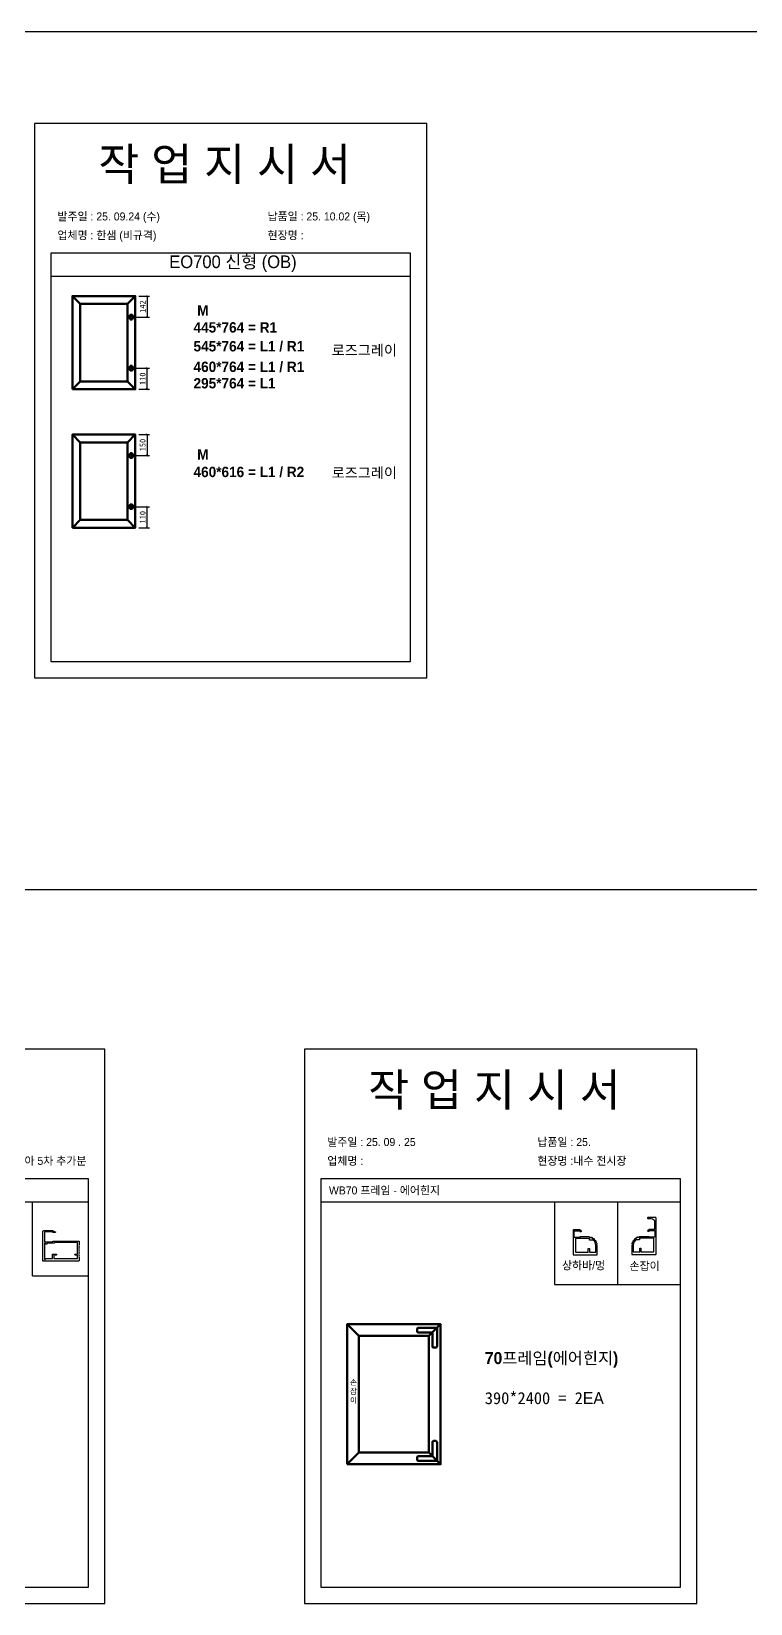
# Model space of a CAD drawing. Header units: millimetres. Extents: x -44117 to 256353, y -2095463 to 65325.
# Drawn here: x 115179 to 118259, y -349142 to -342405 of the extents above; entities that cross this region are included whole.
import ezdxf

# ---------------------------------------------------------------- set-up
doc = ezdxf.new("R2010")
doc.units = ezdxf.units.MM
doc.header["$LTSCALE"] = 10
doc.layers.add('Layer1', color=7, linetype='Continuous', lineweight=70)
doc.styles.add('MtX_Gulim', font='')
doc.styles.get('MtX_Gulim').set_extended_font_data('Gulim', bold=True)
doc.dimstyles.new('ISO-25', dxfattribs={"dimtxt": 2.5, "dimasz": 2.5, "dimexe": 1, "dimexo": 1, "dimtad": 1, "dimtxsty": 'Standard', "dimblk": 'ARCHTICK', "dimcen": 2.5, "dimadec": 0, "dimazin": 0, "dimtfac": 1, "dimtmove": 0, "dimatfit": 3, "dimfxl": 0, "dimarcsym": 0})

# ---------------------------------------------------------------- blocks, each defined once
blk = doc.blocks.new('_ArchTick')
at = {"color": 0, "linetype": 'ByBlock', "const_width": 0.15}
blk.add_lwpolyline([(-0.5, -0.5), (0.5, 0.5)], dxfattribs=at)
blk = doc.blocks.new('*D3490')
at = {"color": 0, "lineweight": -2}
for p, q in [((115638.6, -343538.8), (115683.8, -343538.8)), ((115673.8, -343538.8), (115673.8, -343628.9)), ((115621.4, -343628.9), (115683.8, -343628.9))]:
    blk.add_line(p, q, dxfattribs=at)
at = {"layer": 'Defpoints', "color": 0}
for p in [(115623.6, -343538.8), (115606.4, -343628.9), (115673.8, -343628.9)]:
    blk.add_point(p, dxfattribs=at)
at = {"color": 0, "lineweight": -2, "xscale": 10, "yscale": 10, "zscale": 10}
for p, rotation in [((115673.8, -343538.8), 90), ((115673.8, -343628.9), 270)]:
    blk.add_blockref('_ArchTick', p, dxfattribs=dict(at, rotation=rotation))
at = {"color": 0, "insert": (115655, -343583.8), "char_height": 25, "attachment_point": 5, "rotation": 90}
blk.add_mtext('142', dxfattribs=at)
blk = doc.blocks.new('*D3491')
at = {"color": 0, "lineweight": -2}
for p, q in [((115621.4, -343848.1), (115683.8, -343848.1)), ((115673.8, -343938.2), (115673.8, -343848.1)), ((115638.6, -343938.2), (115683.8, -343938.2))]:
    blk.add_line(p, q, dxfattribs=at)
at = {"layer": 'Defpoints', "color": 0}
for p in [(115606.4, -343848.1), (115673.8, -343848.1), (115623.6, -343938.2)]:
    blk.add_point(p, dxfattribs=at)
at = {"color": 0, "lineweight": -2, "xscale": 10, "yscale": 10, "zscale": 10}
for p, rotation in [((115673.8, -343848.1), 90), ((115673.8, -343938.2), 270)]:
    blk.add_blockref('_ArchTick', p, dxfattribs=dict(at, rotation=rotation))
at = {"color": 0, "insert": (115655, -343893.2), "char_height": 25, "attachment_point": 5, "rotation": 90}
blk.add_mtext('110', dxfattribs=at)
blk = doc.blocks.new('*D3492')
at = {"color": 0, "lineweight": -2}
for p, q in [((115638.6, -344132.2), (115683.8, -344132.2)), ((115673.8, -344132.2), (115673.8, -344222.4)), ((115621.4, -344222.4), (115683.8, -344222.4))]:
    blk.add_line(p, q, dxfattribs=at)
at = {"layer": 'Defpoints', "color": 0}
for p in [(115623.6, -344132.2), (115606.4, -344222.4), (115673.8, -344222.4)]:
    blk.add_point(p, dxfattribs=at)
at = {"color": 0, "lineweight": -2, "xscale": 10, "yscale": 10, "zscale": 10}
for p, rotation in [((115673.8, -344132.2), 90), ((115673.8, -344222.4), 270)]:
    blk.add_blockref('_ArchTick', p, dxfattribs=dict(at, rotation=rotation))
at = {"color": 0, "insert": (115655, -344177.3), "char_height": 25, "attachment_point": 5, "rotation": 90}
blk.add_mtext('150', dxfattribs=at)
blk = doc.blocks.new('*D3493')
at = {"color": 0, "lineweight": -2}
for p, q in [((115621.4, -344441.6), (115683.8, -344441.6)), ((115673.8, -344531.7), (115673.8, -344441.6)), ((115638.6, -344531.7), (115683.8, -344531.7))]:
    blk.add_line(p, q, dxfattribs=at)
at = {"layer": 'Defpoints', "color": 0}
for p in [(115606.4, -344441.6), (115673.8, -344441.6), (115623.6, -344531.7)]:
    blk.add_point(p, dxfattribs=at)
at = {"color": 0, "lineweight": -2, "xscale": 10, "yscale": 10, "zscale": 10}
for p, rotation in [((115673.8, -344441.6), 90), ((115673.8, -344531.7), 270)]:
    blk.add_blockref('_ArchTick', p, dxfattribs=dict(at, rotation=rotation))
at = {"color": 0, "insert": (115655, -344486.6), "char_height": 25, "attachment_point": 5, "rotation": 90}
blk.add_mtext('110', dxfattribs=at)

msp = doc.modelspace()

# ---------------------------------------------------------------- linework, layer by layer
at = {"color": 1}
for p, q in [((104015.69829, -342404.71949), (196284.84516, -342404.71949)), ((104015.69829, -342404.71949), (196284.84516, -342404.71949)), ((104015.69829, -346082.12581), (196284.84516, -346082.12581)), ((104015.69829, -346082.12581), (196284.84516, -346082.12581))]:
    msp.add_line(p, q, dxfattribs=at)
for p, q in [((116802.51691, -343354.64116), (115262.51691, -343354.64116)), ((116802.51691, -343454.64116), (115262.51691, -343454.64116)), ((115422.79245, -347321.54144), (113882.79245, -347321.54144)), ((117958.39725, -347321.54144), (116418.39725, -347321.54144)), ((115422.79245, -347421.54144), (113882.79245, -347421.54144)), ((115182.56865, -347738.37312), (115182.56865, -347421.54144)), ((117958.39725, -347421.54144), (116418.39725, -347421.54144)), ((117689.11747, -347421.54144), (117689.11747, -347774.56001)), ((115182.56865, -347738.37312), (115422.79245, -347738.37312))]:
    msp.add_line(p, q)
for points in [[(115192.51691, -345175.47144), (116872.51691, -345175.47144), (116872.51691, -342799.47144), (115192.51691, -342799.47144)], [(113812.79245, -349142.37172), (115492.79245, -349142.37172), (115492.79245, -346766.37172), (113812.79245, -346766.37172)], [(116348.39725, -349142.37172), (118028.39725, -349142.37172), (118028.39725, -346766.37172), (116348.39725, -346766.37172)], [(117958.39725, -347421.54144), (117419.83768, -347421.54144), (117419.83768, -347774.56001), (117958.39725, -347774.56001)]]:
    msp.add_lwpolyline(points, close=True)
for points in [[(115262.51691, -343354.64116), (115262.51691, -345105.47144), (116802.51691, -345105.47144), (116802.51691, -343354.64116)], [(113882.79245, -347321.54144), (113882.79245, -349072.37172), (115422.79245, -349072.37172), (115422.79245, -347321.54144)], [(116418.39725, -347321.54144), (116418.39725, -349072.37172), (117958.39725, -349072.37172), (117958.39725, -347321.54144)]]:
    msp.add_lwpolyline(points)
at = {"color": 7}
for points in [[(117827.01038, -347492.3632, 0.2301863539), (117829.10897, -347492.3632, -0.2466321039), (117830.96876, -347492.34134, 0.118515719), (117832.05967, -347492.60361), (117834.0875, -347492.60361, -0.4173893777), (117848.15827, -347506.52279), (117848.15827, -347539.8101), (117826.35589, -347539.8101), (117818.99172, -347543.86746, 0.855700792), (117819.35827, -347546.2101), (117824.15827, -347546.2101, 0.4142135624), (117825.35827, -347545.0101), (117825.35827, -347544.6101, -0.4142135624), (117826.15827, -347543.8101), (117848.15827, -347543.8101, -0.4142135624), (117849.35827, -347545.0101), (117849.35827, -347571.4101, -0.4142135624), (117848.15827, -347572.6101), (117826.15827, -347572.6101, -0.4142135624), (117825.35827, -347571.8101), (117825.35827, -347571.4101, 0.4142135624), (117824.15827, -347570.2101), (117786.9684, -347570.2101, 0.0308511276), (117782.44006, -347570.48978, 0.4241230691), (117781.40249, -347571.86838, -0.4043730092), (117780.44483, -347573.23433, 0.022416536), (117777.44705, -347573.95403, -0.4043730092), (117775.97364, -347573.17173, 0.424123069), (117774.42329, -347572.41443, 0.022416536), (117771.37629, -347573.67655, 0.4241230691), (117770.81552, -347575.3083, -0.4043730092), (117770.32683, -347576.90332, 0.022416536), (117767.69817, -347578.51417, -0.4043730092), (117766.05513, -347578.22547, 0.424123069), (117764.34665, -347577.98432, 0.022416536), (117761.83878, -347580.12623, 0.4241230691), (117761.8097, -347581.85141, -0.4043730092), (117761.83782, -347583.51938, 0.022416536), (117759.83559, -347585.86369, -0.4043730092), (117758.18376, -347586.09684, 0.424123069), (117756.48437, -347586.39544, 0.022416536), (117754.76114, -347589.2075, 0.4241230691), (117755.26659, -347590.85723, -0.4043730092), (117755.80876, -347592.43487, 0.022416536), (117754.62896, -347595.28316, -0.4043730092), (117753.13002, -347596.01535, 0.4241230691), (117751.60608, -347596.82448, 0.022416536), (117750.83617, -347600.03141, 0.424123069), (117751.82667, -347601.4442, -0.4043730092), (117752.82983, -347602.77709, 0.022416536), (117752.58794, -347605.85055, -0.4043730092), (117751.38863, -347607.0101), (117751.3684, -347607.0101, 0.4142135624), (117750.1684, -347608.2101), (117750.1684, -347645.00361, 0.4142135624), (117752.1684, -347647.00361), (117852.15827, -347647.00361, 0.4142135624), (117854.15827, -347645.00361), (117854.15827, -347489.80361, 0.4142135624), (117852.15827, -347487.80361), (117820.15827, -347487.80361, 0.4142135624), (117818.15827, -347489.80361), (117818.15827, -347490.60361, 0.4142135624), (117820.15827, -347492.60361, 0.1244779229), (117821.10897, -347492.3632, -0.2466321039), (117822.96876, -347492.34134, 0.2404082058), (117825.15058, -347492.34134, -0.2466321039), (117827.01038, -347492.3632)], [(117783.35827, -347576.6101), (117783.35827, -347583.8101), (117767.32355, -347583.8101, 0.2205202393), (117756.5684, -347607.0101), (117756.5684, -347635.0101), (117784.15827, -347635.0101), (117784.15827, -347619.8101, -0.4142135624), (117784.95827, -347619.0101), (117788.55827, -347619.0101, -0.4142135624), (117789.35827, -347619.8101), (117789.35827, -347635.0101), (117844.15827, -347635.0101), (117844.15827, -347576.6101), (117783.35827, -347576.6101)], [(117783.35827, -347576.6101), (117783.35827, -347583.8101), (117767.32355, -347583.8101, 0.2205202393), (117756.5684, -347607.0101), (117756.5684, -347635.0101), (117784.15827, -347635.0101), (117784.15827, -347619.8101, -0.4142135624), (117784.95827, -347619.0101), (117788.55827, -347619.0101, -0.4142135624), (117789.35827, -347619.8101), (117789.35827, -347635.0101), (117844.15827, -347635.0101), (117844.15827, -347576.6101), (117783.35827, -347576.6101)]]:
    msp.add_lwpolyline(points, format="xyb", close=True, dxfattribs=at)
at = {"color": 7, "elevation": 0}
msp.add_lwpolyline([(115383.6187, -347591.64023), (115383.6187, -347604.54023), (115381.8187, -347606.34023), (115383.6187, -347608.14023), (115381.8187, -347609.94023), (115383.6187, -347611.74023), (115381.8187, -347613.54023), (115383.6187, -347615.34023), (115381.8187, -347617.14023), (115383.6187, -347618.94023), (115381.8187, -347620.74023), (115383.6187, -347622.54023), (115381.8187, -347624.34023), (115383.6187, -347626.14023), (115381.8187, -347627.94023), (115383.6187, -347629.74023), (115381.8187, -347631.54023), (115383.6187, -347633.34023), (115381.8187, -347635.14023), (115383.6187, -347636.94023), (115381.8187, -347638.74023), (115383.6187, -347640.54023), (115381.8187, -347642.34023), (115383.6187, -347644.14023), (115381.8187, -347645.94023), (115383.6187, -347647.74023), (115381.8187, -347649.54023), (115383.6187, -347651.34023), (115381.8187, -347653.14023), (115383.6187, -347654.94023), (115381.8187, -347656.74023), (115383.6187, -347658.54023), (115383.6187, -347671.44023, -0.4142135624), (115380.6187, -347674.44023), (115380.6187, -347674.44023), (115229.4187, -347674.44023, -0.4142135624), (115227.6187, -347672.64023), (115227.6187, -347549.04023, -0.4142135624), (115233.6187, -347543.04023), (115269.32227, -347543.04023), (115280.36852, -347549.12626, -0.855700792), (115279.8187, -347552.64023), (115272.6187, -347552.64023, -0.4142135624), (115270.8187, -347550.84023), (115270.8187, -347550.24023, 0.4142135624), (115269.6187, -347549.04023), (115236.6187, -347549.04023, 0.4142135624), (115234.8187, -347550.84023), (115234.8187, -347590.44023, 0.4142135624), (115236.6187, -347592.24023), (115269.6187, -347592.24023, 0.4142135624), (115270.8187, -347591.04023), (115270.8187, -347590.44023, -0.4142135624), (115272.6187, -347588.64023), (115380.6187, -347588.64023, -0.4142135623), (115383.6187, -347591.64023)], format="xyb", dxfattribs=at)
at = {"color": 7}
msp.add_lwpolyline([(115234.8187, -347600.04023), (115234.8187, -347666.04023, 0.6516899091), (115237.83169, -347667.37014), (115241.40571, -347664.11032, -0.3444690404), (115243.61641, -347663.94204, 0.1479411349), (115244.61412, -347664.24385), (115267.2187, -347664.24385, 0.4142135624), (115269.0187, -347662.44385), (115269.0187, -347646.24023, -0.4142135624), (115270.8187, -347644.44023), (115284.0187, -347644.44023, -0.4142135624), (115285.8187, -347646.24023), (115285.8187, -347647.44023, -0.4142135624), (115284.0187, -347649.24023), (115276.8187, -347649.24023, 0.4142135624), (115275.0187, -347651.04023), (115275.0187, -347662.44023, 0.4142135624), (115276.8187, -347664.24023), (115374.3187, -347664.24023, 0.4142135624), (115376.1187, -347662.44023), (115376.1187, -347651.04023, 0.4142135624), (115374.3187, -347649.24023), (115367.1187, -347649.24023, -0.4142135624), (115365.3187, -347647.44023), (115365.3187, -347646.24023, -0.4142135624), (115367.1187, -347644.44023), (115374.3187, -347644.44023, 0.4142135624), (115376.1187, -347642.64023), (115376.1187, -347596.44023, 0.4142135624), (115374.3187, -347594.64023), (115278.0187, -347594.64023, 0.4142135624), (115276.8187, -347595.84023), (115276.8187, -347596.44023, -0.414213547), (115275.0187, -347598.24023), (115245.6187, -347598.24023, 0.4142135328), (115244.4187, -347599.44023), (115244.4187, -347600.64023, -0.6516899091), (115241.40571, -347601.97014), (115237.83169, -347598.71032, 0.651689909), (115234.8187, -347600.04023)], format="xyb", dxfattribs=at)
for points in [[(117500.7582, -347648.10674), (117600.74807, -347648.10674, 0.4142135624), (117602.74807, -347646.10674), (117602.74807, -347609.31324, 0.4142135624), (117601.54807, -347608.11324), (117601.52783, -347608.11324, -0.4043730092), (117600.32852, -347606.95369, 0.022416536), (117600.08663, -347603.88023, -0.4043730092), (117601.08979, -347602.54734, 0.424123069), (117602.08029, -347601.13455, 0.022416536), (117601.31038, -347597.92762, 0.424123069), (117599.78644, -347597.11849, -0.4043730092), (117598.2875, -347596.3863, 0.022416536), (117597.1077, -347593.53801, -0.4043730092), (117597.64987, -347591.96036, 0.424123069), (117598.15532, -347590.31064, 0.022416536), (117596.43209, -347587.49858, 0.424123069), (117594.7327, -347587.19998, -0.4043730092), (117593.08087, -347586.96682, 0.022416536), (117591.07864, -347584.62252, -0.4043730092), (117591.10676, -347582.95454, 0.4241230691), (117591.07768, -347581.22937, 0.022416536), (117588.56982, -347579.08745, 0.424123069), (117586.86133, -347579.3286, -0.4043730092), (117585.21829, -347579.6173, 0.022416536), (117582.58963, -347578.00646, -0.4043730092), (117582.10094, -347576.41143, 0.424123069), (117581.54017, -347574.77968, 0.022416536), (117578.49317, -347573.51757, 0.4241230691), (117576.94282, -347574.27487, -0.4043730092), (117575.46941, -347575.05717, 0.022416536), (117572.47163, -347574.33746, -0.4043730092), (117571.51397, -347572.97152, 0.424123069), (117570.4764, -347571.59292, 0.0308511276), (117565.94807, -347571.31324), (117528.7582, -347571.31324, 0.4142135624), (117527.5582, -347572.51324), (117527.5582, -347572.91324, -0.4142135624), (117526.7582, -347573.71324), (117504.7582, -347573.71324, -0.4142135624), (117503.5582, -347572.51324), (117503.5582, -347546.11324, -0.4142135624), (117504.7582, -347544.91324), (117526.7582, -347544.91324, -0.4142135624), (117527.5582, -347545.71324), (117527.5582, -347546.11324, 0.4142135624), (117528.7582, -347547.31324), (117533.5582, -347547.31324, 0.855700792), (117533.92474, -347544.97059), (117526.56057, -347540.91324), (117502.7582, -347540.91324, 0.4142135624), (117498.7582, -347544.91324), (117498.7582, -347646.10674, 0.4142135623), (117500.7582, -347648.10674)], [(117569.5582, -347584.91324), (117569.5582, -347577.71324), (117508.7582, -347577.71324), (117508.7582, -347636.11324), (117563.5582, -347636.11324), (117563.5582, -347620.91324, -0.4142135624), (117564.3582, -347620.11324), (117567.9582, -347620.11324, -0.4142135624), (117568.7582, -347620.91324), (117568.7582, -347636.11324), (117596.34807, -347636.11324), (117596.34807, -347608.11324, 0.2205202393), (117585.59291, -347584.91324), (117569.5582, -347584.91324)]]:
    msp.add_lwpolyline(points, format="xyb", close=True)
at = {"layer": 'Layer1'}
for p, q in [((115387.96295, -343572.41908), (115354.30732, -343538.76344)), ((115589.89677, -343572.41908), (115623.55241, -343538.76344)), ((115606.36416, -343614.90879), (115606.36416, -343642.88747)), ((115606.36416, -343862.08537), (115606.36416, -343834.10669)), ((115354.30732, -343938.23072), (115387.96295, -343904.57508)), ((115623.55241, -343938.23072), (115589.89677, -343904.57508)), ((115589.89677, -343904.57508), (115623.55241, -343938.23072)), ((115387.96295, -344165.88969), (115354.30732, -344132.23405)), ((115589.89677, -344165.88969), (115623.55241, -344132.23405)), ((115606.36416, -344208.37939), (115606.36416, -344236.35808)), ((115606.36416, -344455.55598), (115606.36416, -344427.57729)), ((115354.30732, -344531.70132), (115387.96295, -344498.04568)), ((115623.55241, -344531.70132), (115589.89677, -344498.04568)), ((115589.89677, -344498.04568), (115623.55241, -344531.70132)), ((116581.09908, -347995.65925), (116531.09908, -347945.65925)), ((116881.09908, -347995.65925), (116931.09908, -347945.65925)), ((116931.09908, -347945.65925), (116881.09908, -347995.65925)), ((116581.09908, -348495.65925), (116531.09908, -348545.65925)), ((116931.09908, -348545.65925), (116881.09908, -348495.65925))]:
    msp.add_line(p, q, dxfattribs=at)
for points in [[(115354.30732, -343938.23072), (115623.55241, -343938.23072), (115623.55241, -343538.76344), (115354.30732, -343538.76344)], [(115387.96295, -343904.57508), (115589.89677, -343904.57508), (115589.89677, -343572.41908), (115387.96295, -343572.41908)], [(115620.3535, -343628.89813), (115592.37482, -343628.89813)], [(115620.3535, -343848.09603), (115592.37482, -343848.09603)], [(115354.30732, -344531.70132), (115623.55241, -344531.70132), (115623.55241, -344132.23405), (115354.30732, -344132.23405)], [(115387.96295, -344498.04568), (115589.89677, -344498.04568), (115589.89677, -344165.88969), (115387.96295, -344165.88969)], [(115620.3535, -344222.36874), (115592.37482, -344222.36874)], [(115620.3535, -344441.56663), (115592.37482, -344441.56663)], [(116531.09908, -348545.65925), (116931.09908, -348545.65925), (116931.09908, -347945.65925), (116531.09908, -347945.65925)], [(116581.09908, -348495.65925), (116881.09908, -348495.65925), (116881.09908, -347995.65925), (116581.09908, -347995.65925)]]:
    msp.add_lwpolyline(points, close=True, dxfattribs=at)
for points in [[(116911.09908, -348045.65925), (116901.09908, -348045.65925, -0.4142135624), (116896.09908, -348040.65925), (116896.09908, -347980.65925), (116836.09908, -347980.65925, -0.4142135624), (116831.09908, -347975.65925), (116831.09908, -347965.65925, -0.4142135624), (116836.09908, -347960.65925), (116916.09908, -347960.65925), (116916.09908, -348040.65925, -0.4142135624)], [(116911.09908, -348445.65925), (116901.09908, -348445.65925, 0.4142135624), (116896.09908, -348450.65925), (116896.09908, -348510.65925), (116836.09908, -348510.65925, 0.4142135624), (116831.09908, -348515.65925), (116831.09908, -348525.65925, 0.4142135624), (116836.09908, -348530.65925), (116916.09908, -348530.65925), (116916.09908, -348450.65925, 0.4142135624)]]:
    msp.add_lwpolyline(points, format="xyb", close=True, dxfattribs=at)
for centre in [(115606.36416, -343628.89813), (115606.36416, -343848.09603), (115606.36416, -344222.36874), (115606.36416, -344441.56663)]:
    msp.add_circle(centre, 9.32623, dxfattribs=at)

# ---------------------------------------------------------------- texts
at = {"linetype": 'Continuous', "style": 'MtX_Gulim'}
for s, height, p in [('M', 44.50828, (115888.86124, -343622.62778)), ('445*764 = R1', 44.508282, (115873.05762, -343695.35513)), ('545*764 = L1 / R1', 44.508282, (115873.05762, -343776.15476)), ('로즈그레이', 44.508282, (116465.19323, -343793.5527)), ('460*764 = L1 / R1', 44.508282, (115873.05762, -343864.17479)), ('295*764 = L1', 44.508282, (115873.05762, -343934.59081)), ('M', 44.50828, (115888.86124, -344239.94012)), ('460*616 = L1 / R2', 44.508282, (115873.05762, -344314.86796)), ('로즈그레이', 44.508282, (116465.19323, -344318.44401))]:
    msp.add_text(s, height=height, dxfattribs=at).set_placement(p)
at = {"attachment_point": 1}
for s, width, gutter_width, heights, insert, char_height in [('{\\fGulim|b0|i0|c129|p50;작 업 지 시 서}', 3307.3198183, 12.5, [-155.84554], (115465.32351, -342903.63395), 140), ('{\\fGulim|b0|i0|c129|p50;발주일 : 25. 09.24 (수)}', 3307.3198183, 12.5, [34.50412], (115290.11416, -343180.35437), 34.3), ('{\\fGulim|b0|i0|c129|p50;납품일 : 25. 10.02 (목)}', 3307.3198183, 12.5, [37.67976], (116190.09214, -343180.35437), 34.3), ('{\\fGulim|b0|i0|c129|p50;업체명 : 한샘 (비규격)}', 3307.3198183, 12.5, [36.11279], (115290.11416, -343261.01055), 34.3), ('{\\fGulim|b0|i0|c129|p50;현장명 : }', 3307.3198183, 12.5, [-38.2735], (116190.09214, -343261.01055), 34.3), ('{\\fGulim|b0|i0|c129|p50;EO700 신형 (OB)}', 5224.9748335, 19.74777, [57.05176], (115769.06557, -343364.77551), 54.1878762), ('{\\fGulim|b0|i0|c129|p50;작 업 지 시 서}', 3307.3198183, 12.5, [-155.84554], (116621.20385, -346870.53423), 140), ('{\\fGulim|b0|i0|c129|p50;발주일 : 25. 09 . 25}', 3307.3198183, 12.5, [34.50412], (116445.9945, -347147.25465), 34.3), ('{\\fGulim|b0|i0|c129|p50;납품일 : 25. }', 3307.3198183, 12.5, [-37.67976], (117345.97248, -347147.25465), 34.3), ('{\\fGulim|b0|i0|c129|p50;현장명 : 청담루시아 5차 추가분}', 3307.3198183, 12.5, [47.18059], (114810.36768, -347227.91083), 34.3), ('{\\fGulim|b0|i0|c129|p50;업체명 : }', 3307.3198183, 12.5, [33.33016], (116445.9945, -347227.91083), 34.3), ('{\\fGulim|b0|i0|c129|p50;현장명 :내수 전시장}', 3307.3198183, 12.5, [47.18059], (117345.97248, -347227.91083), 34.3), ('{\\fGulim|b0|i0|c129|p50;WB70 프레임 - 에어힌지}', 3307.3198183, 12.5, [-38.22783], (116453.0367, -347354.57693), 34.3), ('{\\fGulim|b0|i0|c129|p50;상하바/멍}', 3307.3198183, 12.5, [-41.60759], (117451.56502, -347676.1029), 34.3), ('{\\fGulim|b0|i0|c129|p50;손잡이}', 3307.3198183, 12.5, [-38.18216], (117740.64017, -347678.58966), 34.3), ('{\\fGulim|b1|i0|c129|p50;70프레임(에어힌지)}\\P\\P390*2400 = 2{\\fGulim|b0|i0|c129|p50;EA}', 3307.3198183, 12.5, [-230.24146], (117120.84616, -348064.71444), 51.45), ('{\\fGulim|b0|i0|c129|p50;손\\P잡\\P이}', 291.2862081, 12.5, [-105.28252], (116543.53939, -348182.46431), 23.205)]:
    msp.add_mtext_dynamic_manual_height_columns(s, width=width, gutter_width=gutter_width, heights=heights, dxfattribs=dict(at, insert=insert, char_height=char_height))

# ---------------------------------------------------------------- dimensions: what is measured, and where the dimension line sits
for base, p1, p2, angle, text, picture, middle in [((115673.78532, -343628.89813), (115623.55241, -343538.76344), (115606.36416, -343628.89813), 90, '142', '*D3490', (115655.03532, -343583.83079)), ((115673.78532, -343848.09603), (115623.55241, -343938.23072), (115606.36416, -343848.09603), 270, '110', '*D3491', (115655.03532, -343893.16337)), ((115673.78532, -344222.36874), (115623.55241, -344132.23405), (115606.36416, -344222.36874), 90, '150', '*D3492', (115655.03532, -344177.30139)), ((115673.78532, -344441.56663), (115623.55241, -344531.70132), (115606.36416, -344441.56663), 270, '110', '*D3493', (115655.03532, -344486.63398))]:
    dim = msp.add_linear_dim(base=base, p1=p1, p2=p2, angle=angle, text=text, dimstyle='ISO-25', override={"dimscale": 10, "dimasz": 1, "dimexo": 1.5, "dimtxsty": 'Standard'})
    dim.commit()
    dim.dimension.update_dxf_attribs({"geometry": picture, "text_midpoint": middle})

doc.saveas('drawing.dxf')
